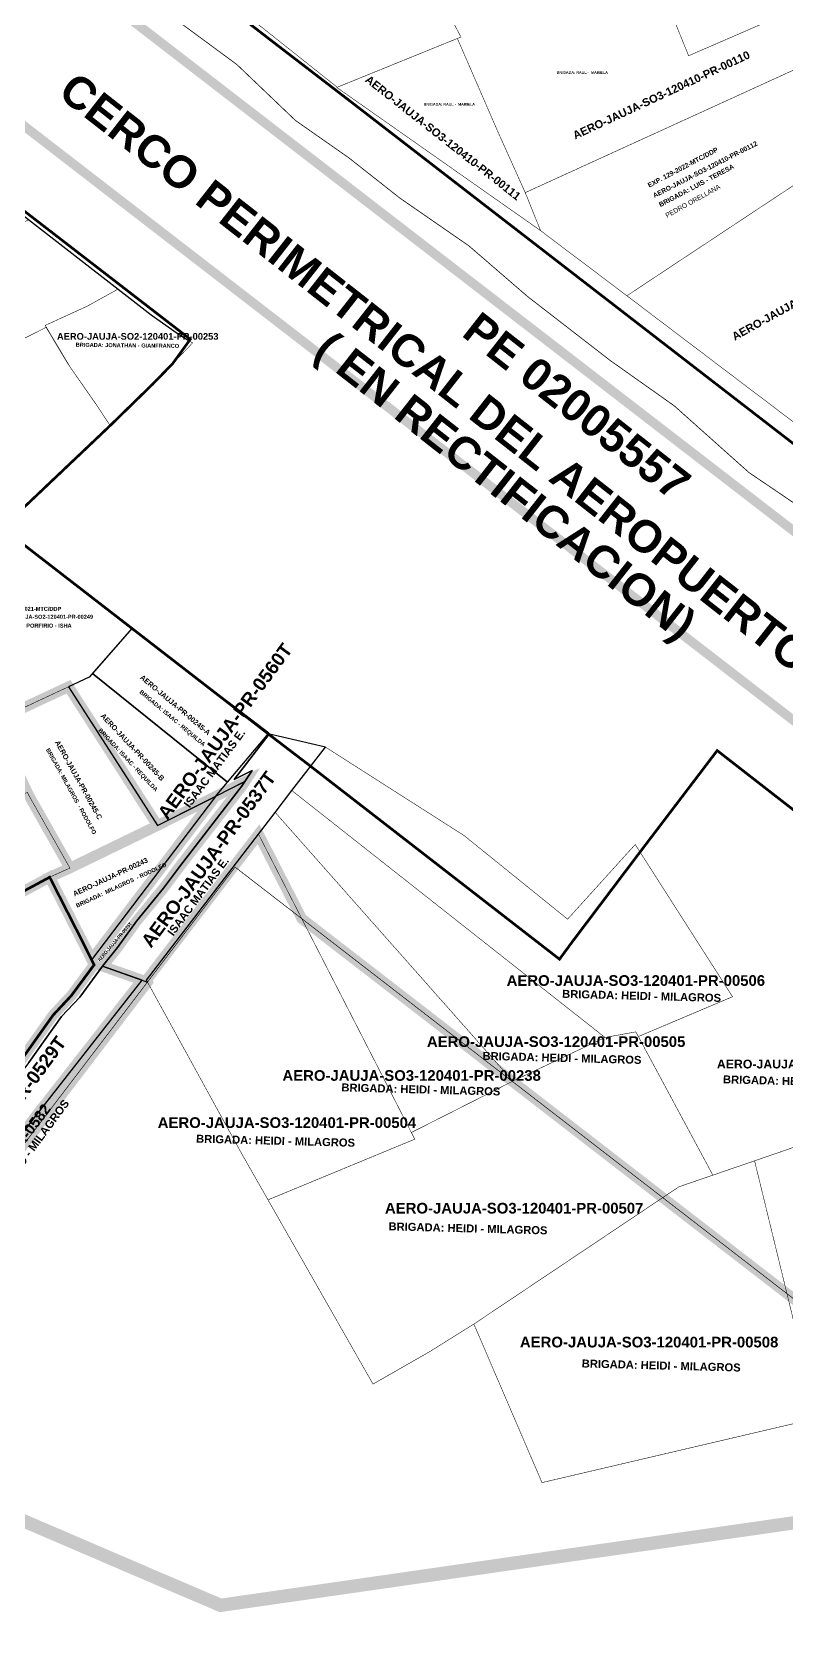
# Model space of a CAD drawing. Header units: metres. Extents: x 91 to 896469, y 125 to 17394210.
# Drawn here: x 448265 to 448548, y 8696886 to 8697484 of the extents above; entities that cross this region are included whole.
import ezdxf
from ezdxf.enums import TextEntityAlignment as Align

# ---------------------------------------------------------------- set-up
doc = ezdxf.new("R2010")
doc.units = ezdxf.units.M
doc.header["$MEASUREMENT"] = 0
doc.linetypes.add('DASHDOT2', pattern=[0.5, 0.25, -0.125, 0, -0.125])
for name, color, linetype, lineweight, true_color in [('AJ_BASE_SUNARP', 7, 'Continuous', 9, 0xc0fcce), ('Comunidad Campesina SUNARP', 7, 'Continuous', 9, 0xe39e00), ('PREDIO DEFINIDO ( EN PROCESO)', 7, 'Continuous', 30, 0xe0e000)]:
    doc.layers.add(name, color=color, linetype=linetype, lineweight=lineweight, true_color=true_color)
for name, color, linetype in [('BASE DE DATOS JAUJA', 7, 'Continuous'), ('CODIGO', 7, 'Continuous'), ('EXPEDIENTE', 150, 'Continuous'), ('ortofoto 2025', 7, 'Continuous')]:
    doc.layers.add(name, color=color, linetype=linetype)
for name, color, linetype, lineweight in [('CBC-INTEREST-JAUJA', 150, 'Continuous', 30), ('PMD 2024', 1, 'Continuous', 5), ('PREDIO ADQUIRIDO ( CON RM)', 3, 'Continuous', 30), ('TEXTO', 7, 'Continuous', 20)]:
    doc.layers.add(name, color=color, linetype=linetype, lineweight=lineweight)
doc.styles.add('SANSSERIFBOLD', font='sasb____.pfb')
doc.styles.get("Standard").update_dxf_attribs({"font": 'arial.ttf'})

msp = doc.modelspace()

# ---------------------------------------------------------------- linework, layer by layer
at = {"color": 6}
msp.add_lwpolyline([(448132.29, 8697515.89), (448213.63, 8697452.76), (448213.63, 8697452.76), (448230.17, 8697439.93), (448230.13, 8697439.91), (448263.51, 8697414.06), (448297.09, 8697388), (448309.54, 8697378.31), (448319.18, 8697371.48), (448323.75, 8697368.62), (448324.17, 8697369.19), (448324.17, 8697369.19), (448324.17, 8697369.19), (448136.47, 8697514.16), (448039.1, 8697589.77), (447906.38, 8697692.04), (447905.52, 8697691.5), (448055.65, 8697576.05), (448053.76, 8697575.11), (448053.76, 8697575.11)], close=True, dxfattribs=at)
at = {"color": 4, "linetype": 'DASHDOT2', "ltscale": 50}
for points in [[(448137.61, 8697648.84), (448355.23, 8697480.65), (448383.74, 8697458.74), (448616.42, 8697278.9)], [(448573.83, 8697174.38), (448521.7, 8697214.96), (448492.77, 8697176.91), (448467.66, 8697143.64), (448462.58, 8697136.73), (448369.28, 8697209.07), (448353.65, 8697221.02), (448261.18, 8697292.59), (448253.77, 8697298.54), (448294.11, 8697336.8), (448310.09, 8697352.4), (448317.58, 8697360.09), (448324.17, 8697369.19), (448324.17, 8697369.19), (448324.17, 8697369.19), (448136.47, 8697514.16)]]:
    msp.add_lwpolyline(points, dxfattribs=at)
at = {"color": 30, "lineweight": 0, "const_width": 5}
msp.add_lwpolyline([(445954.14, 8695540.14), (446226.35, 8696553.13), (446260.12, 8696690.92), (446353.33, 8696744.96), (446491.12, 8696769.27), (446615.4, 8696804.4), (446647.83, 8696813.01), (446368.19, 8697143.3), (447401.14, 8697256.26), (447507.41, 8697243.65), (447682.13, 8697175.21), (448310.74, 8696905.03), (448335.51, 8696894.44), (448692.15, 8696945.78), (448731.32, 8696947.13), (448771.85, 8696941.73), (448883.97, 8696920.11), (449096.07, 8696117.68)], dxfattribs=at)
msp.add_lwpolyline([(448302.2, 8697260.79), (448287.49, 8697243.91), (448338.11, 8697203.13), (448353.6, 8697221.44)], close=True)
at = {"lineweight": -2}
msp.add_lwpolyline([(448287.49, 8697243.91), (448286.3, 8697242.54), (448278.51, 8697238.89), (448311.89, 8697186.85), (448333.56, 8697197.75), (448338.11, 8697203.13)], close=True, dxfattribs=at)
at = {"layer": 'AJ_BASE_SUNARP', "color": 1, "ltscale": 15, "const_width": 3.5}
msp.add_lwpolyline([(447815.43, 8697794.15), (447835.61, 8697807.17), (447844.59, 8697812.97), (447866.46, 8697827.08), (448248.57, 8697530.27), (449605.93, 8696482.47), (449575.02, 8696440.75), (449572, 8696436.67), (448558.87, 8697219.65), (448363.27, 8697370.8)], close=True, dxfattribs=at)
at = {"layer": 'CBC-INTEREST-JAUJA', "color": 150}
for points in [[(448132.29, 8697515.89), (448213.63, 8697452.76), (448213.63, 8697452.76), (448230.17, 8697439.93), (448230.13, 8697439.91), (448263.51, 8697414.06), (448297.09, 8697388), (448309.54, 8697378.31), (448319.18, 8697371.48), (448323.75, 8697368.62), (448324.17, 8697369.19), (448324.17, 8697369.19), (448324.17, 8697369.19), (448136.47, 8697514.16), (448039.1, 8697589.77), (447906.38, 8697692.04), (447905.52, 8697691.5), (448055.65, 8697576.05), (448053.76, 8697575.11), (448053.76, 8697575.11)], [(448311.89, 8697186.85), (448344.66, 8697203.33), (448347.37, 8697207.44), (448340.57, 8697204.1), (448353.65, 8697221.02), (448353.36, 8697221.26), (448302.2, 8697260.79), (448286.3, 8697242.54), (448278.51, 8697238.89), (448311.89, 8697186.85)], [(448291.29, 8697134.09), (448308.1, 8697128.15), (448307.71, 8697128.87), (448349.73, 8697183.6), (448356, 8697191.77), (448362.27, 8697199.94), (448374.82, 8697216.28), (448353.36, 8697221.26), (448353.65, 8697221.02), (448340.57, 8697204.1), (448347.37, 8697207.44), (448343.42, 8697201.43), (448335.28, 8697191), (448320.1, 8697171.37), (448314.16, 8697163.38), (448303.99, 8697150.96), (448296.88, 8697141.11), (448291.29, 8697134.09)], [(448291.29, 8697134.09), (448282.73, 8697122.52), (448275.91, 8697115.22), (448263.66, 8697097.99), (448251.36, 8697081.85), (448238.98, 8697065.92), (448226.66, 8697050.4), (448214.84, 8697034.47), (448202.67, 8697018.67), (448202.58, 8697018.56), (448214.43, 8697009.4), (448266.4, 8697078.08), (448306.06, 8697128.87), (448291.29, 8697134.09)]]:
    msp.add_lwpolyline(points, close=True, dxfattribs=at)
msp.add_lwpolyline([(448263.66, 8697097.99), (448275.91, 8697115.22), (448282.73, 8697122.52), (448291.29, 8697134.09), (448296.88, 8697141.11), (448303.99, 8697150.96), (448314.16, 8697163.38), (448320.1, 8697171.37), (448335.28, 8697191), (448343.42, 8697201.43), (448344.66, 8697203.33), (448333.56, 8697197.75), (448287.17, 8697136.51), (448288.11, 8697134.62), (448279.55, 8697123.05), (448272.73, 8697115.75), (448260.49, 8697098.52)], dxfattribs=at)
at = {"layer": 'Comunidad Campesina SUNARP', "color": 242, "const_width": 0.3}
msp.add_lwpolyline([(448561.61, 8697300.22), (448533.61, 8697319.22), (448505.61, 8697344.22), (448481.61, 8697361.22), (448450.61, 8697385.22), (448428.61, 8697404.22), (448402.61, 8697422.22), (448383.61, 8697437.22), (448363.61, 8697451.22), (448341.61, 8697472.22), (448303.61, 8697500.22)], dxfattribs=at)
at = {"layer": 'ortofoto 2025', "color": 30, "const_width": 1}
for points in [[(448137.61, 8697648.84), (448355.23, 8697480.65), (448383.74, 8697458.74), (448616.42, 8697278.9)], [(448573.83, 8697174.38), (448521.7, 8697214.96), (448492.77, 8697176.91), (448467.66, 8697143.64), (448462.58, 8697136.73), (448369.28, 8697209.07), (448353.65, 8697221.02), (448261.18, 8697292.59), (448253.77, 8697298.54), (448294.11, 8697336.8), (448310.09, 8697352.4), (448317.58, 8697360.09), (448324.17, 8697369.19), (448136.47, 8697514.16)]]:
    msp.add_lwpolyline(points, dxfattribs=at)
at = {"layer": 'PMD 2024', "color": 4, "linetype": 'Continuous', "lineweight": 35, "ltscale": 20, "const_width": 0.25}
msp.add_lwpolyline([(446623.18, 8698528.1), (446620.36, 8698536.51), (446610.4, 8698557.69), (446651.66, 8698611.07), (446576.59, 8698669.1), (446689.93, 8698815.74), (446740.57, 8698776.6), (446806.82, 8698862.32), (449771.2, 8696571.26), (449775.99, 8696557.79), (449674.35, 8696425.76), (449839.54, 8696298.09), (449196.34, 8696510.01), (448340.95, 8697171.27), (448216.44, 8697007.84), (447797.34, 8697331.75), (447784.54, 8697358.86), (447883.43, 8697486.8), (447076.22, 8698110.71), (446956.09, 8698218.6), (446730.51, 8698426.22), (446623.18, 8698528.1)], dxfattribs=at)
at = {"layer": 'PREDIO ADQUIRIDO ( CON RM)', "lineweight": 0, "const_width": 0.2}
for points in [[(448622.45, 8697283.46), (448487.85, 8697385.5), (448455.47, 8697409.94), (448379.08, 8697463.62), (448379.25, 8697463.69), (448266.08, 8697553.71), (448267.55, 8697554.47), (448203.03, 8697606.73), (448145.13, 8697652.04), (448137.61, 8697648.84), (448355.23, 8697480.65), (448383.74, 8697458.74), (448616.42, 8697278.9)], [(448423.07, 8697487.4), (448425.62, 8697482.53), (448424.29, 8697481.99), (448439.36, 8697447.27), (448449.74, 8697424.18), (448568.2, 8697478.28), (448560.52, 8697496.98), (448510.99, 8697475.5), (448494.38, 8697516.46), (448423.07, 8697487.4)], [(448487.85, 8697385.5), (448582.88, 8697448.45), (448595.33, 8697422.98), (448609.73, 8697388.41), (448579.4, 8697375.43), (448587.99, 8697355.94), (448611.31, 8697307.85), (448622.45, 8697283.46), (448487.85, 8697385.5)], [(448527.45, 8697122.65), (448492.14, 8697107.72), (448491.2, 8697109.48), (448479.65, 8697107.37), (448362.27, 8697199.94), (448374.82, 8697216.28), (448426.92, 8697183.01), (448465.62, 8697151.73), (448490.96, 8697179.73), (448492.77, 8697176.91)]]:
    msp.add_lwpolyline(points, dxfattribs=at)
for points in [[(448459.97, 8697584.66), (448429.27, 8697576.91), (448434.51, 8697561.79), (448368.46, 8697527.45), (448319.13, 8697580.98), (448266.08, 8697553.71), (448379.25, 8697463.69), (448425.62, 8697482.53), (448423.07, 8697487.4), (448494.38, 8697516.46), (448510.99, 8697475.5), (448560.53, 8697496.98), (448553.78, 8697512.16)], [(448424.29, 8697481.99), (448379.08, 8697463.62), (448455.47, 8697409.94), (448449.73, 8697424.18), (448439.36, 8697447.27)], [(448449.74, 8697424.18), (448568.2, 8697478.28), (448582.88, 8697448.45), (448487.85, 8697385.5), (448455.47, 8697409.94)], [(448285.49, 8697381.58), (448297.09, 8697388), (448263.51, 8697414.06), (448148.7, 8697346.46), (448156.87, 8697332.05), (448169.42, 8697305.81), (448170.13, 8697306.22), (448185.81, 8697314.98), (448200.02, 8697322.86), (448192, 8697333.93), (448270.2, 8697373.72), (448269.79, 8697374.4)], [(448310.09, 8697352.4), (448294.11, 8697336.8), (448289.69, 8697343.55), (448279.19, 8697358.65), (448269.79, 8697374.4), (448285.49, 8697381.58), (448297.09, 8697388), (448309.54, 8697378.31), (448319.18, 8697371.48), (448324.99, 8697367.84), (448323.74, 8697366.42)], [(448192, 8697333.93), (448270.09, 8697373.66), (448270.09, 8697373.66), (448278.26, 8697360.01), (448288.78, 8697344.92), (448294.11, 8697336.8), (448253.77, 8697298.54), (448261.18, 8697292.59), (448230.11, 8697274.65), (448224.06, 8697285.96), (448219.15, 8697293.81), (448210.14, 8697307.12), (448205.12, 8697314.65), (448200.02, 8697322.86)], [(448230.11, 8697274.65), (448261.18, 8697292.59), (448302.2, 8697260.79), (448286.3, 8697242.54), (448255.5, 8697228.13), (448234.71, 8697263.54), (448231.34, 8697272.35)], [(448492.77, 8697176.91), (448521.7, 8697214.96), (448573.83, 8697174.38), (448591.9, 8697115.38), (448601.29, 8697083.75), (448535.72, 8697061.12), (448520.08, 8697055.75), (448492.14, 8697107.72), (448527.45, 8697122.65)], [(448146.93, 8697137.14), (448146.36, 8697138.39), (448263.07, 8697199.34), (448263.66, 8697198.1), (448279.03, 8697170.91), (448271.44, 8697167.48), (448233.59, 8697147.49), (448207.64, 8697133.74), (448178.69, 8697118.63), (448157.21, 8697107.57)], [(448356, 8697191.77), (448362.27, 8697199.94), (448479.65, 8697107.37), (448445.09, 8697091.01)], [(448349.73, 8697183.6), (448407.05, 8697071.73), (448445.09, 8697091.01), (448356, 8697191.77)], [(448349.73, 8697183.6), (448307.71, 8697128.87), (448343.25, 8697064.12), (448353.3, 8697046.48), (448408.33, 8697069.24)], [(448535.72, 8697061.12), (448601.33, 8697083.76), (448592.03, 8697114.93), (448621.18, 8697126.57), (448622.52, 8697120.71), (448653.9, 8696979.45), (448634.47, 8696977.93), (448612.37, 8696976.04), (448594.56, 8696973.51), (448580, 8696971.27), (448559.03, 8696965.45)], [(448535.72, 8697061.12), (448601.33, 8697083.76), (448592.03, 8697114.93), (448621.18, 8697126.57), (448622.52, 8697120.71), (448653.9, 8696979.45), (448634.47, 8696977.93), (448612.37, 8696976.04), (448594.56, 8696973.51), (448580, 8696971.27), (448559.03, 8696965.45)], [(448392.66, 8696977.41), (448413.77, 8696989.47), (448430.48, 8696999.91), (448501.29, 8697047.32), (448507.34, 8697051.38), (448520.08, 8697055.75), (448491.2, 8697109.48), (448479.65, 8697107.37), (448445.09, 8697091.01), (448444.9, 8697090.91), (448407.05, 8697071.73), (448408.33, 8697069.24), (448353.3, 8697046.48)], [(448535.72, 8697061.12), (448507.34, 8697051.38), (448430.48, 8696999.91), (448456.02, 8696940.46), (448559.23, 8696964.64)]]:
    msp.add_lwpolyline(points, close=True, dxfattribs=at)
at = {"layer": 'PREDIO DEFINIDO ( EN PROCESO)', "lineweight": 0, "const_width": 4}
for points in [[(448278.51, 8697238.89), (448255.5, 8697228.13), (448251.65, 8697234.7), (448247.14, 8697232.63), (448263.66, 8697198.1), (448279.03, 8697170.91), (448311.89, 8697186.85)], [(448165.04, 8697048.47), (448164.21, 8697070.1), (448160.06, 8697083.43), (448156.31, 8697095.49), (448153.39, 8697105.6), (448178.69, 8697118.63), (448207.64, 8697133.74), (448233.59, 8697147.49), (448258.72, 8697160.62), (448271.44, 8697167.48), (448283.95, 8697142.94), (448288.11, 8697134.62), (448279.55, 8697123.05), (448272.73, 8697115.75), (448260.49, 8697098.52), (448248.18, 8697082.38), (448235.8, 8697066.45), (448223.49, 8697050.93), (448211.66, 8697035), (448199.49, 8697019.2), (448188.2, 8697005.45), (448176.44, 8697005.78), (448167.35, 8697006.04), (448167.62, 8697027.36)]]:
    msp.add_lwpolyline(points, close=True, dxfattribs=at)
for points in [[(448258.72, 8697160.62), (448271.44, 8697167.48), (448283.95, 8697142.94), (448287.17, 8697136.51), (448333.56, 8697197.75), (448344.66, 8697203.33), (448343.42, 8697201.43), (448335.28, 8697191), (448320.1, 8697171.37), (448314.16, 8697163.38), (448303.99, 8697150.96), (448296.88, 8697141.11), (448291.29, 8697134.09), (448306.06, 8697128.87), (448266.4, 8697078.08), (448214.43, 8697009.4)], [(448333.56, 8697197.75), (448311.89, 8697186.85), (448279.03, 8697170.91), (448271.44, 8697167.48), (448287.21, 8697136.56), (448333.56, 8697197.75)], [(448216.44, 8697007.84), (448308.1, 8697128.15), (448307.71, 8697128.87), (448349.73, 8697183.6), (448365.95, 8697151.95), (449196.34, 8696510.01)]]:
    msp.add_lwpolyline(points, dxfattribs=at)
at = {"layer": 'TEXTO', "color": 6, "const_width": 1}
msp.add_lwpolyline([(448272.73, 8697115.75), (448279.55, 8697123.05), (448288.11, 8697134.62), (448283.95, 8697142.94), (448271.44, 8697167.48), (448258.72, 8697160.62), (448233.59, 8697147.49), (448207.64, 8697133.74), (448178.69, 8697118.63), (448153.39, 8697105.6), (448139.86, 8697098.8), (448125.82, 8697091.7), (448111.77, 8697084.6), (448094.8, 8697075.55), (448057.21, 8697056), (448044.1, 8697049.16), (448167.42, 8697011.76), (448188.2, 8697005.45), (448199.49, 8697019.2), (448211.66, 8697035), (448223.49, 8697050.93), (448235.8, 8697066.45), (448248.18, 8697082.38), (448260.49, 8697098.52)], close=True, dxfattribs=at)

# ---------------------------------------------------------------- texts
at = {"insert": (448502.04, 8697416.24), "char_height": 1.8, "attachment_point": 1, "rotation": 28.94091}
msp.add_mtext_dynamic_manual_height_columns('{\\C4;PEDRO ORELLANA}', width=55.405, gutter_width=1, heights=[11.15], dxfattribs=at)
at = {"layer": 'BASE DE DATOS JAUJA', "color": 1, "style": 'SANSSERIFBOLD'}
msp.add_text('AERO-JAUJA-SO2-120401-PR-00253', height=2.5, dxfattribs=at).set_placement((448304.46, 8697369.02), align=Align.CENTER)
at = {"layer": 'CBC-INTEREST-JAUJA', "style": 'SANSSERIFBOLD'}
for s, height, rotation, p in [('AERO-JAUJA-PR-0560T', 5, 53.65083, (448315.6, 8697188.66)), ('ISAAC MATIAS E. ', 3, 53.3881, (448323.9, 8697193.21)), ('AERO-JAUJA-PR-0537T', 5, 53.65083, (448309.43, 8697140.66)), ('ISAAC MATIAS E. ', 3, 53.3881, (448317.73, 8697145.21)), ('AERO-JAUJA-PR-0529T', 5, 53.65083, (448230.81, 8697041.33))]:
    msp.add_text(s, height=height, rotation=rotation, dxfattribs=at).set_placement(p)
at = {"layer": 'CBC-INTEREST-JAUJA', "style": 'SANSSERIFBOLD', "width": 0.75}
msp.add_text('AERO-JAUJA-PR-0575T', height=1.25, rotation=49.49551, dxfattribs=at).set_placement((448290.27, 8697135.76))
at = {"layer": 'CODIGO', "color": 1, "linetype": 'Continuous', "lineweight": 0, "style": 'SANSSERIFBOLD'}
for s, rotation, p in [('AERO-JAUJA-SO3-120410-PR-00110', 25, (448501.39, 8697459.42)), ('AERO-JAUJA-SO3-120410-PR-00111', 321.78922, (448417.99, 8697443.55)), ('AERO-JAUJA-SO3-120410-PR-00113', 29, (448560.07, 8697386.24))]:
    msp.add_text(s, height=3, rotation=rotation, dxfattribs=at).set_placement(p, align=Align.CENTER)
at = {"layer": 'CODIGO', "color": 4, "linetype": 'Continuous', "lineweight": 0, "style": 'SANSSERIFBOLD'}
for s, p in [('CERCO PERIMETRICAL DEL AEROPUERTO DE JAUJA', (448446.97, 8697325.02)), (' PE 02005557', (448463.59, 8697340.83)), ('( EN RECTIFICACION)', (448438.77, 8697309.59))]:
    msp.add_text(s, height=12, rotation=321.89765, dxfattribs=at).set_placement(p, align=Align.CENTER)
at = {"layer": 'CODIGO', "color": 6, "linetype": 'Continuous', "lineweight": 0, "style": 'SANSSERIFBOLD'}
for p in [(448471.12, 8697468.72), (448421.27, 8697456.78)]:
    msp.add_text('BRIGADA: RAUL -  MARIELA', height=1, dxfattribs=at).set_placement(p, align=Align.CENTER)
at = {"layer": 'CODIGO', "lineweight": 20, "style": 'SANSSERIFBOLD'}
msp.add_text('AERO-JAUJA-SO3-120410-PR-00112', height=1.8, rotation=27.0773, dxfattribs=at).set_placement((448498.18, 8697422.16))
at = {"layer": 'CODIGO', "color": 6, "linetype": 'Continuous', "lineweight": 20, "style": 'SANSSERIFBOLD'}
msp.add_text('BRIGADA: LUIS - TERESA', height=1.8, rotation=27.81805, dxfattribs=at).set_placement((448500.45, 8697418.72))
for s, height, rotation, p in [('BRIGADA: JONATHAN - GIANFRANCO', 1.5, 359.36709, (448300.59, 8697366.17)), ('BRIGADA: ISAAC - REQUILDA', 1.5526, 319.93577, (448316.98, 8697226.54)), ('BRIGADA: ISAAC - REQUILDA', 1.5526, 313.02125, (448300.32, 8697210.95)), ('BRIGADA: MILAGROS  - RODOLFO', 1.5526, 299.01542, (448278.85, 8697199.33)), ('BRIGADA:  MILAGROS  - RODOLFO', 1.5526, 24.9321, (448298.55, 8697163.82)), ('BRIGADA: HEIDI - MILAGROS', 3, 358.4947, (448493.32, 8697121.48)), ('BRIGADA: HEIDI - MILAGROS', 3, 358.4947, (448463.47, 8697098.22)), ('BRIGADA: HEIDI - MILAGROS', 3, 358.4947, (448553.64, 8697089.41)), ('BRIGADA: HEIDI - MILAGROS', 3, 358.4947, (448410.57, 8697086.39)), ('BRIGADA: RODOLFO - MILAGROS', 3, 53.6676, (448258.42, 8697054.73)), ('BRIGADA: HEIDI - MILAGROS', 3, 358.4947, (448356.09, 8697067.16)), ('BRIGADA: HEIDI - MILAGROS', 3, 358.4947, (448428.24, 8697034.3)), ('BRIGADA: HEIDI - MILAGROS', 3, 358.4947, (448500.68, 8696982.87))]:
    msp.add_text(s, height=height, rotation=rotation, dxfattribs=at).set_placement(p, align=Align.CENTER)
at = {"layer": 'CODIGO', "lineweight": 20, "style": 'SANSSERIFBOLD'}
msp.add_text('AERO-JAUJA-SO2-120401-PR-00249', height=1.5, dxfattribs=at).set_placement((448251.38, 8697264.37))
at = {"layer": 'CODIGO', "color": 6, "linetype": 'Continuous', "lineweight": 20, "style": 'SANSSERIFBOLD'}
msp.add_text('BRIGADA: PORFIRIO - ISHA', height=1.5, dxfattribs=at).set_placement((448251.62, 8697261.06))
at = {"layer": 'CODIGO', "color": 1, "lineweight": 20, "style": 'SANSSERIFBOLD'}
for s, rotation, p in [('AERO-JAUJA-PR-00245-A', 320.00367, (448317.92, 8697231.33)), ('AERO-JAUJA-PR-00245-B', 313.08915, (448301.83, 8697215.6)), ('AERO-JAUJA-PR-00245-C', 299.08332, (448281.45, 8697203.47)), ('AERO-JAUJA-PR-00243', 25, (448294.61, 8697166.7))]:
    msp.add_text(s, height=1.9321, rotation=rotation, dxfattribs=at).set_placement(p, align=Align.CENTER)
at = {"layer": 'CODIGO', "color": 5, "style": 'SANSSERIFBOLD'}
for s, p in [('AERO-JAUJA-SO3-120401-PR-00506', (448491.21, 8697126.73)), ('AERO-JAUJA-SO3-120401-PR-00504', (448360.4, 8697073.45)), ('AERO-JAUJA-SO3-120401-PR-00507', (448445.59, 8697041.36)), ('AERO-JAUJA-SO3-120401-PR-00508', (448496.18, 8696991.15))]:
    msp.add_text(s, height=4, dxfattribs=at).set_placement(p, align=Align.CENTER)
at = {"layer": 'CODIGO', "style": 'SANSSERIFBOLD'}
for s, height, p in [('AERO-JAUJA-SO3-120401-PR-00505 ', 4, (448462.1, 8697103.82)), ('AERO-JAUJA-PR-0240', 3.3, (448546.43, 8697095.76)), ('AERO-JAUJA-SO3-120401-PR-00238', 4, (448407.15, 8697091.12))]:
    msp.add_text(s, height=height, dxfattribs=at).set_placement(p, align=Align.CENTER)
at = {"layer": 'CODIGO', "color": 5, "style": 'SANSSERIFBOLD'}
msp.add_text('AERO-JAUJA--PR-0582', height=4, rotation=52.94876, dxfattribs=at).set_placement((448253.42, 8697055.77), align=Align.CENTER)
at = {"layer": 'EXPEDIENTE', "color": 3, "linetype": 'Continuous', "lineweight": 20, "style": 'SANSSERIFBOLD'}
msp.add_text('EXP. 129-2022-MTC/DDP', height=1.8, rotation=27.81805, dxfattribs=at).set_placement((448496.25, 8697426.01))
at = {"layer": 'EXPEDIENTE', "linetype": 'Continuous', "lineweight": 20, "style": 'SANSSERIFBOLD'}
msp.add_text('EXP. 702-2021-MTC/DDP', height=1.5, dxfattribs=at).set_placement((448251.32, 8697267.35))

doc.saveas('drawing.dxf')
